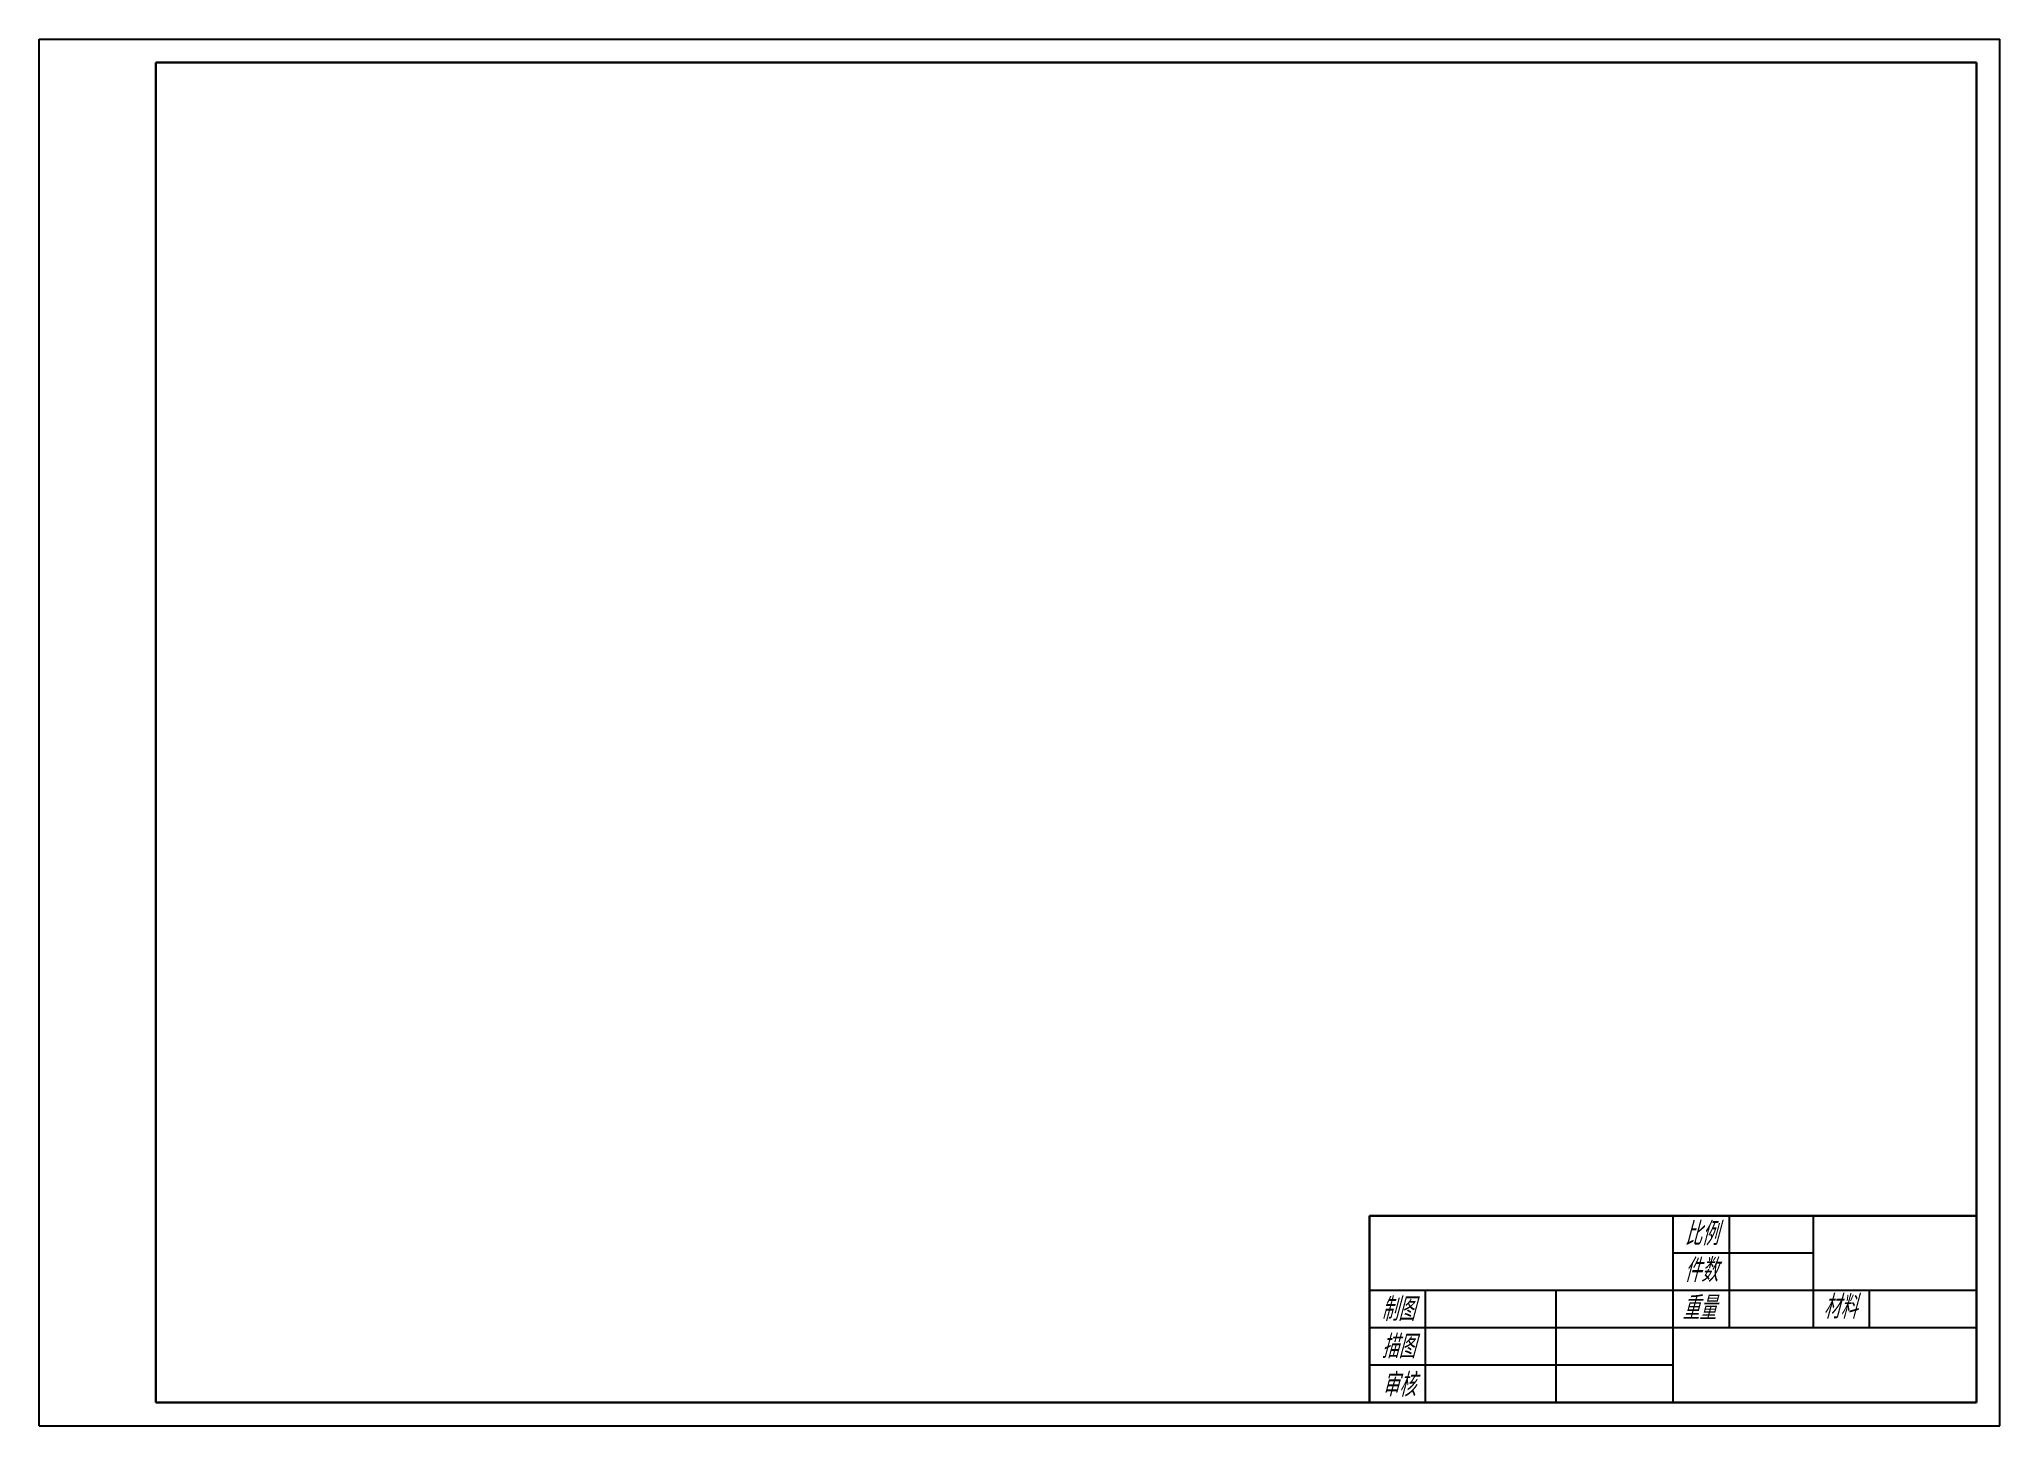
# Model space of a CAD drawing. Header units: millimetres. Extents: x -161 to 259, y 134 to 431.
import ezdxf

# ---------------------------------------------------------------- set-up
doc = ezdxf.new("R2010")
doc.units = ezdxf.units.MM
doc.layers.add('文字', color=5, linetype='Continuous')
doc.layers.add('细实线', color=5, linetype='Continuous')
doc.layers.add('粗实线', color=7, linetype='Continuous', lineweight=30)
doc.styles.add('样式 1', font='gbeitc.shx', dxfattribs={"bigfont": 'gbcbig.shx'})

msp = doc.modelspace()

# ---------------------------------------------------------------- linework, layer by layer
at = {"layer": '粗实线'}
for p, q in [((-135.74, 139.49), (-135.74, 426.49)), ((-135.74, 426.49), (254.26, 426.49)), ((254.26, 139.49), (254.26, 426.49)), ((254.26, 179.49), (124.26, 179.49)), ((124.26, 179.49), (124.26, 139.49)), ((-135.74, 139.49), (254.26, 139.49))]:
    msp.add_line(p, q, dxfattribs=at)
at = {"layer": '细实线'}
for p, q in [((-160.74, 134.49), (-160.74, 431.49)), ((-160.74, 431.49), (259.26, 431.49)), ((259.26, 134.49), (259.26, 431.49)), ((189.26, 139.49), (189.26, 179.49)), ((201.26, 179.49), (201.26, 155.49)), ((219.26, 179.49), (219.26, 155.49)), ((219.26, 171.49), (189.26, 171.49)), ((254.26, 163.49), (124.26, 163.49)), ((136.26, 139.49), (136.26, 163.49)), ((164.26, 139.49), (164.26, 163.49)), ((231.26, 163.49), (231.26, 155.49)), ((254.26, 155.49), (124.26, 155.49)), ((189.26, 147.49), (124.26, 147.49)), ((-160.74, 134.49), (259.26, 134.49))]:
    msp.add_line(p, q, dxfattribs=at)

# ---------------------------------------------------------------- texts
at = {"layer": '文字', "style": '样式 1'}
for s, p in [('比例', (191.73, 173.13)), ('件数', (191.63, 165.3)), ('制图', (126.73, 156.96)), ('重量', (191.24, 157.22)), ('材料 ', (221.45, 157.46)), ('描图', (126.82, 148.95)), ('审核 ', (126.9, 140.75))]:
    msp.add_text(s, height=5, dxfattribs=at).set_placement(p)

doc.saveas('drawing.dxf')
